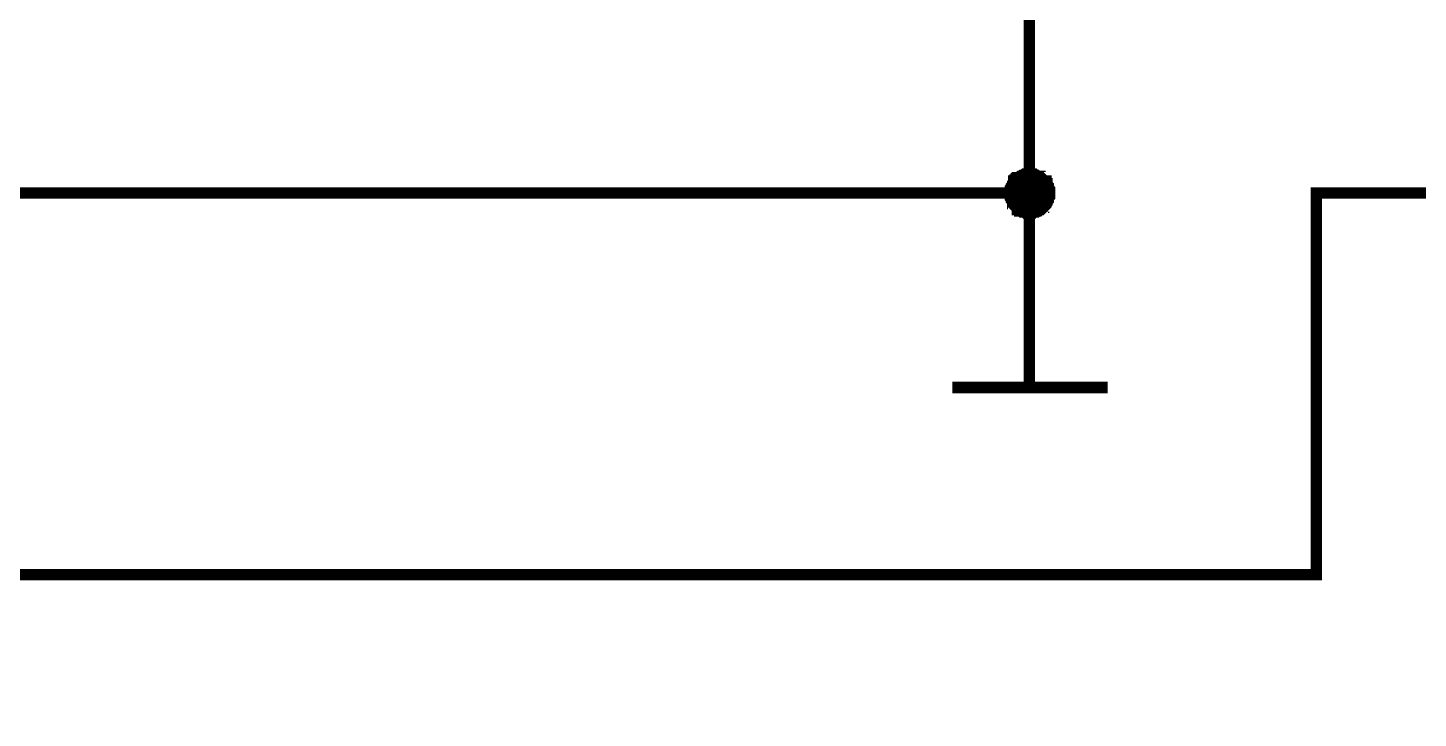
# Paper-space layout 'Layout1' of a CAD drawing. Extents: x -1 to 840, y -1 to 593.
# Drawn here: x 629.47 to 665.88, y 302.24 to 320.33 of the extents above; entities that cross this region are included whole.
import ezdxf

# ---------------------------------------------------------------- set-up
doc = ezdxf.new("R2010")
doc.units = 0
doc.header["$MEASUREMENT"] = 0
doc.layers.add('Sheet', color=255, linetype='CONTINUOUS')

psp = doc.layouts.get("Layout1")

# ---------------------------------------------------------------- linework, layer by layer
at = {"layer": 'Sheet', "color": 7}
for points, const_width in [([(645.698, 370.989), (655.698, 370.989), (655.698, 345.98), (655.698, 316.001)], 0.3), ([(583.213, 350.982), (578.244, 350.982), (578.244, 316.001), (655.698, 316.001)], 0.3), ([(655.201, 316.001), (655.201, 316.032), (655.201, 316.063), (655.201, 316.063), (655.201, 316.094), (655.201, 316.125), (655.232, 316.156), (655.232, 316.187), (655.232, 316.187), (655.263, 316.218), (655.263, 316.249), (655.263, 316.249), (655.294, 316.28), (655.294, 316.311), (655.325, 316.311), (655.325, 316.342), (655.356, 316.342), (655.356, 316.373), (655.387, 316.373), (655.387, 316.404), (655.418, 316.404), (655.449, 316.435), (655.449, 316.435), (655.48, 316.435), (655.511, 316.467), (655.511, 316.467), (655.542, 316.467), (655.574, 316.498), (655.605, 316.498), (655.636, 316.498), (655.636, 316.498), (655.667, 316.498), (655.698, 316.498)], 0.3), ([(655.201, 316.001), (655.201, 316.032), (655.201, 316.063), (655.201, 316.063), (655.201, 316.094), (655.201, 316.125), (655.232, 316.156), (655.232, 316.187), (655.232, 316.187), (655.263, 316.218), (655.263, 316.249), (655.263, 316.249), (655.294, 316.28), (655.294, 316.311), (655.325, 316.311), (655.325, 316.342), (655.356, 316.342), (655.356, 316.373), (655.387, 316.373), (655.387, 316.404), (655.418, 316.404), (655.449, 316.435), (655.449, 316.435), (655.48, 316.435), (655.511, 316.467), (655.511, 316.467), (655.542, 316.467), (655.574, 316.498), (655.605, 316.498), (655.636, 316.498), (655.636, 316.498), (655.667, 316.498), (655.698, 316.498)], 0.3), ([(655.201, 316.001), (655.201, 316.032), (655.201, 316.063), (655.201, 316.063), (655.201, 316.094), (655.201, 316.125), (655.232, 316.156), (655.232, 316.187), (655.232, 316.187), (655.263, 316.218), (655.263, 316.249), (655.263, 316.249), (655.294, 316.28), (655.294, 316.311), (655.325, 316.311), (655.325, 316.342), (655.356, 316.342), (655.356, 316.373), (655.387, 316.373), (655.387, 316.404), (655.418, 316.404), (655.449, 316.435), (655.449, 316.435), (655.48, 316.435), (655.511, 316.467), (655.511, 316.467), (655.542, 316.467), (655.574, 316.498), (655.605, 316.498), (655.636, 316.498), (655.636, 316.498), (655.667, 316.498), (655.698, 316.498)], 0.3), ([(655.201, 316.001), (655.201, 316.032), (655.201, 316.063), (655.201, 316.063), (655.201, 316.094), (655.201, 316.125), (655.232, 316.156), (655.232, 316.187), (655.232, 316.187), (655.263, 316.218), (655.263, 316.249), (655.263, 316.249), (655.294, 316.28), (655.294, 316.311), (655.325, 316.311), (655.325, 316.342), (655.356, 316.342), (655.356, 316.373), (655.387, 316.373), (655.387, 316.404), (655.418, 316.404), (655.449, 316.435), (655.449, 316.435), (655.48, 316.435), (655.511, 316.467), (655.511, 316.467), (655.542, 316.467), (655.574, 316.498), (655.605, 316.498), (655.636, 316.498), (655.636, 316.498), (655.667, 316.498), (655.698, 316.498)], 0.3), ([(655.201, 316.001), (655.201, 316.032), (655.201, 316.063), (655.201, 316.063), (655.201, 316.094), (655.201, 316.125), (655.232, 316.156), (655.232, 316.187), (655.232, 316.187), (655.263, 316.218), (655.263, 316.249), (655.263, 316.249), (655.294, 316.28), (655.294, 316.311), (655.325, 316.311), (655.325, 316.342), (655.356, 316.342), (655.356, 316.373), (655.387, 316.373), (655.387, 316.404), (655.418, 316.404), (655.449, 316.435), (655.449, 316.435), (655.48, 316.435), (655.511, 316.467), (655.511, 316.467), (655.542, 316.467), (655.574, 316.498), (655.605, 316.498), (655.636, 316.498), (655.636, 316.498), (655.667, 316.498), (655.698, 316.498)], 0.3), ([(655.201, 316.001), (655.201, 316.032), (655.201, 316.063), (655.201, 316.063), (655.201, 316.094), (655.201, 316.125), (655.232, 316.156), (655.232, 316.187), (655.232, 316.187), (655.263, 316.218), (655.263, 316.249), (655.263, 316.249), (655.294, 316.28), (655.294, 316.311), (655.325, 316.311), (655.325, 316.342), (655.356, 316.342), (655.356, 316.373), (655.387, 316.373), (655.387, 316.404), (655.418, 316.404), (655.449, 316.435), (655.449, 316.435), (655.48, 316.435), (655.511, 316.467), (655.511, 316.467), (655.542, 316.467), (655.574, 316.498), (655.605, 316.498), (655.636, 316.498), (655.636, 316.498), (655.667, 316.498), (655.698, 316.498)], 0.3), ([(655.201, 316.001), (655.201, 316.032), (655.201, 316.063), (655.201, 316.063), (655.201, 316.094), (655.201, 316.125), (655.232, 316.156), (655.232, 316.187), (655.232, 316.187), (655.263, 316.218), (655.263, 316.249), (655.263, 316.249), (655.294, 316.28), (655.294, 316.311), (655.325, 316.311), (655.325, 316.342), (655.356, 316.342), (655.356, 316.373), (655.387, 316.373), (655.387, 316.404), (655.418, 316.404), (655.449, 316.435), (655.449, 316.435), (655.48, 316.435), (655.511, 316.467), (655.511, 316.467), (655.542, 316.467), (655.574, 316.498), (655.605, 316.498), (655.636, 316.498), (655.636, 316.498), (655.667, 316.498), (655.698, 316.498)], 0.0991), ([(655.201, 316.001), (655.201, 316.032), (655.201, 316.063), (655.201, 316.063), (655.201, 316.094), (655.201, 316.125), (655.232, 316.156), (655.232, 316.187), (655.232, 316.187), (655.263, 316.218), (655.263, 316.249), (655.263, 316.249), (655.294, 316.28), (655.294, 316.311), (655.325, 316.311), (655.325, 316.342), (655.356, 316.342), (655.356, 316.373), (655.387, 316.373), (655.387, 316.404), (655.418, 316.404), (655.449, 316.435), (655.449, 316.435), (655.48, 316.435), (655.511, 316.467), (655.511, 316.467), (655.542, 316.467), (655.574, 316.498), (655.605, 316.498), (655.636, 316.498), (655.636, 316.498), (655.667, 316.498), (655.698, 316.498)], 0.0991), ([(655.201, 316.001), (655.201, 316.032), (655.201, 316.063), (655.201, 316.063), (655.201, 316.094), (655.201, 316.125), (655.232, 316.156), (655.232, 316.187), (655.232, 316.187), (655.263, 316.218), (655.263, 316.249), (655.263, 316.249), (655.294, 316.28), (655.294, 316.311), (655.325, 316.311), (655.325, 316.342), (655.356, 316.342), (655.356, 316.373), (655.387, 316.373), (655.387, 316.404), (655.418, 316.404), (655.449, 316.435), (655.449, 316.435), (655.48, 316.435), (655.511, 316.467), (655.511, 316.467), (655.542, 316.467), (655.574, 316.498), (655.605, 316.498), (655.636, 316.498), (655.636, 316.498), (655.667, 316.498), (655.698, 316.498)], 0.0991), ([(655.201, 316.001), (655.201, 316.032), (655.201, 316.063), (655.201, 316.063), (655.201, 316.094), (655.201, 316.125), (655.232, 316.156), (655.232, 316.187), (655.232, 316.187), (655.263, 316.218), (655.263, 316.249), (655.263, 316.249), (655.294, 316.28), (655.294, 316.311), (655.325, 316.311), (655.325, 316.342), (655.356, 316.342), (655.356, 316.373), (655.387, 316.373), (655.387, 316.404), (655.418, 316.404), (655.449, 316.435), (655.449, 316.435), (655.48, 316.435), (655.511, 316.467), (655.511, 316.467), (655.542, 316.467), (655.574, 316.498), (655.605, 316.498), (655.636, 316.498), (655.636, 316.498), (655.667, 316.498), (655.698, 316.498)], 0.0991), ([(655.201, 316.001), (655.201, 316.032), (655.201, 316.063), (655.201, 316.063), (655.201, 316.094), (655.201, 316.125), (655.232, 316.156), (655.232, 316.187), (655.232, 316.187), (655.263, 316.218), (655.263, 316.249), (655.263, 316.249), (655.294, 316.28), (655.294, 316.311), (655.325, 316.311), (655.325, 316.342), (655.356, 316.342), (655.356, 316.373), (655.387, 316.373), (655.387, 316.404), (655.418, 316.404), (655.449, 316.435), (655.449, 316.435), (655.48, 316.435), (655.511, 316.467), (655.511, 316.467), (655.542, 316.467), (655.574, 316.498), (655.605, 316.498), (655.636, 316.498), (655.636, 316.498), (655.667, 316.498), (655.698, 316.498)], 0.0991), ([(655.201, 316.001), (655.201, 316.032), (655.201, 316.063), (655.201, 316.063), (655.201, 316.094), (655.201, 316.125), (655.232, 316.156), (655.232, 316.187), (655.232, 316.187), (655.263, 316.218), (655.263, 316.249), (655.263, 316.249), (655.294, 316.28), (655.294, 316.311), (655.325, 316.311), (655.325, 316.342), (655.356, 316.342), (655.356, 316.373), (655.387, 316.373), (655.387, 316.404), (655.418, 316.404), (655.449, 316.435), (655.449, 316.435), (655.48, 316.435), (655.511, 316.467), (655.511, 316.467), (655.542, 316.467), (655.574, 316.498), (655.605, 316.498), (655.636, 316.498), (655.636, 316.498), (655.667, 316.498), (655.698, 316.498)], 0.0991), ([(655.698, 316.498), (655.698, 316.498)], 0.3), ([(655.698, 316.498), (655.729, 316.498), (655.76, 316.498), (655.76, 316.498), (655.791, 316.498), (655.822, 316.498), (655.853, 316.467), (655.884, 316.467), (655.884, 316.467), (655.915, 316.435), (655.946, 316.435), (655.977, 316.435), (655.977, 316.404), (656.008, 316.404), (656.039, 316.373), (656.039, 316.373), (656.07, 316.342), (656.07, 316.342), (656.101, 316.311), (656.133, 316.311), (656.133, 316.28), (656.133, 316.249), (656.164, 316.249), (656.164, 316.218), (656.195, 316.187), (656.195, 316.187), (656.195, 316.156), (656.195, 316.125), (656.226, 316.094), (656.226, 316.063), (656.226, 316.063), (656.226, 316.032), (656.226, 316.001)], 0.3), ([(655.698, 316.498), (655.698, 316.498)], 0.3), ([(655.698, 316.498), (655.729, 316.498), (655.76, 316.498), (655.76, 316.498), (655.791, 316.498), (655.822, 316.498), (655.853, 316.467), (655.884, 316.467), (655.884, 316.467), (655.915, 316.435), (655.946, 316.435), (655.977, 316.435), (655.977, 316.404), (656.008, 316.404), (656.039, 316.373), (656.039, 316.373), (656.07, 316.342), (656.07, 316.342), (656.101, 316.311), (656.133, 316.311), (656.133, 316.28), (656.133, 316.249), (656.164, 316.249), (656.164, 316.218), (656.195, 316.187), (656.195, 316.187), (656.195, 316.156), (656.195, 316.125), (656.226, 316.094), (656.226, 316.063), (656.226, 316.063), (656.226, 316.032), (656.226, 316.001)], 0.3), ([(655.698, 316.498), (655.698, 316.498)], 0.3), ([(655.698, 316.498), (655.729, 316.498), (655.76, 316.498), (655.76, 316.498), (655.791, 316.498), (655.822, 316.498), (655.853, 316.467), (655.884, 316.467), (655.884, 316.467), (655.915, 316.435), (655.946, 316.435), (655.977, 316.435), (655.977, 316.404), (656.008, 316.404), (656.039, 316.373), (656.039, 316.373), (656.07, 316.342), (656.07, 316.342), (656.101, 316.311), (656.133, 316.311), (656.133, 316.28), (656.133, 316.249), (656.164, 316.249), (656.164, 316.218), (656.195, 316.187), (656.195, 316.187), (656.195, 316.156), (656.195, 316.125), (656.226, 316.094), (656.226, 316.063), (656.226, 316.063), (656.226, 316.032), (656.226, 316.001)], 0.3), ([(655.698, 316.498), (655.698, 316.498)], 0.3), ([(655.698, 316.498), (655.729, 316.498), (655.76, 316.498), (655.76, 316.498), (655.791, 316.498), (655.822, 316.498), (655.853, 316.467), (655.884, 316.467), (655.884, 316.467), (655.915, 316.435), (655.946, 316.435), (655.977, 316.435), (655.977, 316.404), (656.008, 316.404), (656.039, 316.373), (656.039, 316.373), (656.07, 316.342), (656.07, 316.342), (656.101, 316.311), (656.133, 316.311), (656.133, 316.28), (656.133, 316.249), (656.164, 316.249), (656.164, 316.218), (656.195, 316.187), (656.195, 316.187), (656.195, 316.156), (656.195, 316.125), (656.226, 316.094), (656.226, 316.063), (656.226, 316.063), (656.226, 316.032), (656.226, 316.001)], 0.3), ([(655.698, 316.498), (655.698, 316.498)], 0.3), ([(655.698, 316.498), (655.729, 316.498), (655.76, 316.498), (655.76, 316.498), (655.791, 316.498), (655.822, 316.498), (655.853, 316.467), (655.884, 316.467), (655.884, 316.467), (655.915, 316.435), (655.946, 316.435), (655.977, 316.435), (655.977, 316.404), (656.008, 316.404), (656.039, 316.373), (656.039, 316.373), (656.07, 316.342), (656.07, 316.342), (656.101, 316.311), (656.133, 316.311), (656.133, 316.28), (656.133, 316.249), (656.164, 316.249), (656.164, 316.218), (656.195, 316.187), (656.195, 316.187), (656.195, 316.156), (656.195, 316.125), (656.226, 316.094), (656.226, 316.063), (656.226, 316.063), (656.226, 316.032), (656.226, 316.001)], 0.3), ([(655.698, 316.498), (655.698, 316.498)], 0.3), ([(655.698, 316.498), (655.729, 316.498), (655.76, 316.498), (655.76, 316.498), (655.791, 316.498), (655.822, 316.498), (655.853, 316.467), (655.884, 316.467), (655.884, 316.467), (655.915, 316.435), (655.946, 316.435), (655.977, 316.435), (655.977, 316.404), (656.008, 316.404), (656.039, 316.373), (656.039, 316.373), (656.07, 316.342), (656.07, 316.342), (656.101, 316.311), (656.133, 316.311), (656.133, 316.28), (656.133, 316.249), (656.164, 316.249), (656.164, 316.218), (656.195, 316.187), (656.195, 316.187), (656.195, 316.156), (656.195, 316.125), (656.226, 316.094), (656.226, 316.063), (656.226, 316.063), (656.226, 316.032), (656.226, 316.001)], 0.3), ([(655.698, 316.498), (655.698, 316.498)], 0.0991), ([(655.698, 316.498), (655.729, 316.498), (655.76, 316.498), (655.76, 316.498), (655.791, 316.498), (655.822, 316.498), (655.853, 316.467), (655.884, 316.467), (655.884, 316.467), (655.915, 316.435), (655.946, 316.435), (655.977, 316.435), (655.977, 316.404), (656.008, 316.404), (656.039, 316.373), (656.039, 316.373), (656.07, 316.342), (656.07, 316.342), (656.101, 316.311), (656.133, 316.311), (656.133, 316.28), (656.133, 316.249), (656.164, 316.249), (656.164, 316.218), (656.195, 316.187), (656.195, 316.187), (656.195, 316.156), (656.195, 316.125), (656.226, 316.094), (656.226, 316.063), (656.226, 316.063), (656.226, 316.032), (656.226, 316.001)], 0.0991), ([(655.698, 316.498), (655.698, 316.498)], 0.0991), ([(655.698, 316.498), (655.729, 316.498), (655.76, 316.498), (655.76, 316.498), (655.791, 316.498), (655.822, 316.498), (655.853, 316.467), (655.884, 316.467), (655.884, 316.467), (655.915, 316.435), (655.946, 316.435), (655.977, 316.435), (655.977, 316.404), (656.008, 316.404), (656.039, 316.373), (656.039, 316.373), (656.07, 316.342), (656.07, 316.342), (656.101, 316.311), (656.133, 316.311), (656.133, 316.28), (656.133, 316.249), (656.164, 316.249), (656.164, 316.218), (656.195, 316.187), (656.195, 316.187), (656.195, 316.156), (656.195, 316.125), (656.226, 316.094), (656.226, 316.063), (656.226, 316.063), (656.226, 316.032), (656.226, 316.001)], 0.0991), ([(655.698, 316.498), (655.698, 316.498)], 0.0991), ([(655.698, 316.498), (655.729, 316.498), (655.76, 316.498), (655.76, 316.498), (655.791, 316.498), (655.822, 316.498), (655.853, 316.467), (655.884, 316.467), (655.884, 316.467), (655.915, 316.435), (655.946, 316.435), (655.977, 316.435), (655.977, 316.404), (656.008, 316.404), (656.039, 316.373), (656.039, 316.373), (656.07, 316.342), (656.07, 316.342), (656.101, 316.311), (656.133, 316.311), (656.133, 316.28), (656.133, 316.249), (656.164, 316.249), (656.164, 316.218), (656.195, 316.187), (656.195, 316.187), (656.195, 316.156), (656.195, 316.125), (656.226, 316.094), (656.226, 316.063), (656.226, 316.063), (656.226, 316.032), (656.226, 316.001)], 0.0991), ([(655.698, 316.498), (655.698, 316.498)], 0.0991), ([(655.698, 316.498), (655.729, 316.498), (655.76, 316.498), (655.76, 316.498), (655.791, 316.498), (655.822, 316.498), (655.853, 316.467), (655.884, 316.467), (655.884, 316.467), (655.915, 316.435), (655.946, 316.435), (655.977, 316.435), (655.977, 316.404), (656.008, 316.404), (656.039, 316.373), (656.039, 316.373), (656.07, 316.342), (656.07, 316.342), (656.101, 316.311), (656.133, 316.311), (656.133, 316.28), (656.133, 316.249), (656.164, 316.249), (656.164, 316.218), (656.195, 316.187), (656.195, 316.187), (656.195, 316.156), (656.195, 316.125), (656.226, 316.094), (656.226, 316.063), (656.226, 316.063), (656.226, 316.032), (656.226, 316.001)], 0.0991), ([(655.698, 316.498), (655.698, 316.498)], 0.0991), ([(655.698, 316.498), (655.729, 316.498), (655.76, 316.498), (655.76, 316.498), (655.791, 316.498), (655.822, 316.498), (655.853, 316.467), (655.884, 316.467), (655.884, 316.467), (655.915, 316.435), (655.946, 316.435), (655.977, 316.435), (655.977, 316.404), (656.008, 316.404), (656.039, 316.373), (656.039, 316.373), (656.07, 316.342), (656.07, 316.342), (656.101, 316.311), (656.133, 316.311), (656.133, 316.28), (656.133, 316.249), (656.164, 316.249), (656.164, 316.218), (656.195, 316.187), (656.195, 316.187), (656.195, 316.156), (656.195, 316.125), (656.226, 316.094), (656.226, 316.063), (656.226, 316.063), (656.226, 316.032), (656.226, 316.001)], 0.0991), ([(655.698, 316.498), (655.698, 316.498)], 0.0991), ([(655.698, 316.498), (655.729, 316.498), (655.76, 316.498), (655.76, 316.498), (655.791, 316.498), (655.822, 316.498), (655.853, 316.467), (655.884, 316.467), (655.884, 316.467), (655.915, 316.435), (655.946, 316.435), (655.977, 316.435), (655.977, 316.404), (656.008, 316.404), (656.039, 316.373), (656.039, 316.373), (656.07, 316.342), (656.07, 316.342), (656.101, 316.311), (656.133, 316.311), (656.133, 316.28), (656.133, 316.249), (656.164, 316.249), (656.164, 316.218), (656.195, 316.187), (656.195, 316.187), (656.195, 316.156), (656.195, 316.125), (656.226, 316.094), (656.226, 316.063), (656.226, 316.063), (656.226, 316.032), (656.226, 316.001)], 0.0991), ([(703.183, 316.001), (663.213, 316.001), (663.213, 305.997), (615.729, 305.997), (615.729, 255.979), (625.698, 255.979)], 0.3), ([(655.698, 315.472), (655.667, 315.472), (655.636, 315.472), (655.636, 315.472), (655.605, 315.472), (655.574, 315.503), (655.542, 315.503), (655.511, 315.503), (655.511, 315.503), (655.48, 315.535), (655.449, 315.535), (655.449, 315.566), (655.418, 315.566), (655.387, 315.566), (655.387, 315.597), (655.356, 315.628), (655.356, 315.628), (655.325, 315.659), (655.325, 315.659), (655.294, 315.69), (655.294, 315.721), (655.263, 315.721), (655.263, 315.752), (655.263, 315.783), (655.232, 315.814), (655.232, 315.814), (655.232, 315.845), (655.201, 315.876), (655.201, 315.907), (655.201, 315.938), (655.201, 315.938), (655.201, 315.969), (655.201, 316.001)], 0.3), ([(655.201, 316.001), (655.201, 316.001)], 0.3), ([(655.698, 315.472), (655.667, 315.472), (655.636, 315.472), (655.636, 315.472), (655.605, 315.472), (655.574, 315.503), (655.542, 315.503), (655.511, 315.503), (655.511, 315.503), (655.48, 315.535), (655.449, 315.535), (655.449, 315.566), (655.418, 315.566), (655.387, 315.566), (655.387, 315.597), (655.356, 315.628), (655.356, 315.628), (655.325, 315.659), (655.325, 315.659), (655.294, 315.69), (655.294, 315.721), (655.263, 315.721), (655.263, 315.752), (655.263, 315.783), (655.232, 315.814), (655.232, 315.814), (655.232, 315.845), (655.201, 315.876), (655.201, 315.907), (655.201, 315.938), (655.201, 315.938), (655.201, 315.969), (655.201, 316.001)], 0.3), ([(655.201, 316.001), (655.201, 316.001)], 0.3), ([(655.698, 315.472), (655.667, 315.472), (655.636, 315.472), (655.636, 315.472), (655.605, 315.472), (655.574, 315.503), (655.542, 315.503), (655.511, 315.503), (655.511, 315.503), (655.48, 315.535), (655.449, 315.535), (655.449, 315.566), (655.418, 315.566), (655.387, 315.566), (655.387, 315.597), (655.356, 315.628), (655.356, 315.628), (655.325, 315.659), (655.325, 315.659), (655.294, 315.69), (655.294, 315.721), (655.263, 315.721), (655.263, 315.752), (655.263, 315.783), (655.232, 315.814), (655.232, 315.814), (655.232, 315.845), (655.201, 315.876), (655.201, 315.907), (655.201, 315.938), (655.201, 315.938), (655.201, 315.969), (655.201, 316.001)], 0.3), ([(655.201, 316.001), (655.201, 316.001)], 0.3), ([(655.698, 315.472), (655.667, 315.472), (655.636, 315.472), (655.636, 315.472), (655.605, 315.472), (655.574, 315.503), (655.542, 315.503), (655.511, 315.503), (655.511, 315.503), (655.48, 315.535), (655.449, 315.535), (655.449, 315.566), (655.418, 315.566), (655.387, 315.566), (655.387, 315.597), (655.356, 315.628), (655.356, 315.628), (655.325, 315.659), (655.325, 315.659), (655.294, 315.69), (655.294, 315.721), (655.263, 315.721), (655.263, 315.752), (655.263, 315.783), (655.232, 315.814), (655.232, 315.814), (655.232, 315.845), (655.201, 315.876), (655.201, 315.907), (655.201, 315.938), (655.201, 315.938), (655.201, 315.969), (655.201, 316.001)], 0.3), ([(655.201, 316.001), (655.201, 316.001)], 0.3), ([(655.698, 315.472), (655.667, 315.472), (655.636, 315.472), (655.636, 315.472), (655.605, 315.472), (655.574, 315.503), (655.542, 315.503), (655.511, 315.503), (655.511, 315.503), (655.48, 315.535), (655.449, 315.535), (655.449, 315.566), (655.418, 315.566), (655.387, 315.566), (655.387, 315.597), (655.356, 315.628), (655.356, 315.628), (655.325, 315.659), (655.325, 315.659), (655.294, 315.69), (655.294, 315.721), (655.263, 315.721), (655.263, 315.752), (655.263, 315.783), (655.232, 315.814), (655.232, 315.814), (655.232, 315.845), (655.201, 315.876), (655.201, 315.907), (655.201, 315.938), (655.201, 315.938), (655.201, 315.969), (655.201, 316.001)], 0.3), ([(655.201, 316.001), (655.201, 316.001)], 0.3), ([(655.698, 315.472), (655.667, 315.472), (655.636, 315.472), (655.636, 315.472), (655.605, 315.472), (655.574, 315.503), (655.542, 315.503), (655.511, 315.503), (655.511, 315.503), (655.48, 315.535), (655.449, 315.535), (655.449, 315.566), (655.418, 315.566), (655.387, 315.566), (655.387, 315.597), (655.356, 315.628), (655.356, 315.628), (655.325, 315.659), (655.325, 315.659), (655.294, 315.69), (655.294, 315.721), (655.263, 315.721), (655.263, 315.752), (655.263, 315.783), (655.232, 315.814), (655.232, 315.814), (655.232, 315.845), (655.201, 315.876), (655.201, 315.907), (655.201, 315.938), (655.201, 315.938), (655.201, 315.969), (655.201, 316.001)], 0.3), ([(655.201, 316.001), (655.201, 316.001)], 0.3), ([(655.698, 315.472), (655.667, 315.472), (655.636, 315.472), (655.636, 315.472), (655.605, 315.472), (655.574, 315.503), (655.542, 315.503), (655.511, 315.503), (655.511, 315.503), (655.48, 315.535), (655.449, 315.535), (655.449, 315.566), (655.418, 315.566), (655.387, 315.566), (655.387, 315.597), (655.356, 315.628), (655.356, 315.628), (655.325, 315.659), (655.325, 315.659), (655.294, 315.69), (655.294, 315.721), (655.263, 315.721), (655.263, 315.752), (655.263, 315.783), (655.232, 315.814), (655.232, 315.814), (655.232, 315.845), (655.201, 315.876), (655.201, 315.907), (655.201, 315.938), (655.201, 315.938), (655.201, 315.969), (655.201, 316.001)], 0.0991), ([(655.201, 316.001), (655.201, 316.001)], 0.0991), ([(655.698, 315.472), (655.667, 315.472), (655.636, 315.472), (655.636, 315.472), (655.605, 315.472), (655.574, 315.503), (655.542, 315.503), (655.511, 315.503), (655.511, 315.503), (655.48, 315.535), (655.449, 315.535), (655.449, 315.566), (655.418, 315.566), (655.387, 315.566), (655.387, 315.597), (655.356, 315.628), (655.356, 315.628), (655.325, 315.659), (655.325, 315.659), (655.294, 315.69), (655.294, 315.721), (655.263, 315.721), (655.263, 315.752), (655.263, 315.783), (655.232, 315.814), (655.232, 315.814), (655.232, 315.845), (655.201, 315.876), (655.201, 315.907), (655.201, 315.938), (655.201, 315.938), (655.201, 315.969), (655.201, 316.001)], 0.0991), ([(655.201, 316.001), (655.201, 316.001)], 0.0991), ([(655.698, 315.472), (655.667, 315.472), (655.636, 315.472), (655.636, 315.472), (655.605, 315.472), (655.574, 315.503), (655.542, 315.503), (655.511, 315.503), (655.511, 315.503), (655.48, 315.535), (655.449, 315.535), (655.449, 315.566), (655.418, 315.566), (655.387, 315.566), (655.387, 315.597), (655.356, 315.628), (655.356, 315.628), (655.325, 315.659), (655.325, 315.659), (655.294, 315.69), (655.294, 315.721), (655.263, 315.721), (655.263, 315.752), (655.263, 315.783), (655.232, 315.814), (655.232, 315.814), (655.232, 315.845), (655.201, 315.876), (655.201, 315.907), (655.201, 315.938), (655.201, 315.938), (655.201, 315.969), (655.201, 316.001)], 0.0991), ([(655.201, 316.001), (655.201, 316.001)], 0.0991), ([(655.698, 315.472), (655.667, 315.472), (655.636, 315.472), (655.636, 315.472), (655.605, 315.472), (655.574, 315.503), (655.542, 315.503), (655.511, 315.503), (655.511, 315.503), (655.48, 315.535), (655.449, 315.535), (655.449, 315.566), (655.418, 315.566), (655.387, 315.566), (655.387, 315.597), (655.356, 315.628), (655.356, 315.628), (655.325, 315.659), (655.325, 315.659), (655.294, 315.69), (655.294, 315.721), (655.263, 315.721), (655.263, 315.752), (655.263, 315.783), (655.232, 315.814), (655.232, 315.814), (655.232, 315.845), (655.201, 315.876), (655.201, 315.907), (655.201, 315.938), (655.201, 315.938), (655.201, 315.969), (655.201, 316.001)], 0.0991), ([(655.201, 316.001), (655.201, 316.001)], 0.0991), ([(655.698, 315.472), (655.667, 315.472), (655.636, 315.472), (655.636, 315.472), (655.605, 315.472), (655.574, 315.503), (655.542, 315.503), (655.511, 315.503), (655.511, 315.503), (655.48, 315.535), (655.449, 315.535), (655.449, 315.566), (655.418, 315.566), (655.387, 315.566), (655.387, 315.597), (655.356, 315.628), (655.356, 315.628), (655.325, 315.659), (655.325, 315.659), (655.294, 315.69), (655.294, 315.721), (655.263, 315.721), (655.263, 315.752), (655.263, 315.783), (655.232, 315.814), (655.232, 315.814), (655.232, 315.845), (655.201, 315.876), (655.201, 315.907), (655.201, 315.938), (655.201, 315.938), (655.201, 315.969), (655.201, 316.001)], 0.0991), ([(655.201, 316.001), (655.201, 316.001)], 0.0991), ([(655.698, 315.472), (655.667, 315.472), (655.636, 315.472), (655.636, 315.472), (655.605, 315.472), (655.574, 315.503), (655.542, 315.503), (655.511, 315.503), (655.511, 315.503), (655.48, 315.535), (655.449, 315.535), (655.449, 315.566), (655.418, 315.566), (655.387, 315.566), (655.387, 315.597), (655.356, 315.628), (655.356, 315.628), (655.325, 315.659), (655.325, 315.659), (655.294, 315.69), (655.294, 315.721), (655.263, 315.721), (655.263, 315.752), (655.263, 315.783), (655.232, 315.814), (655.232, 315.814), (655.232, 315.845), (655.201, 315.876), (655.201, 315.907), (655.201, 315.938), (655.201, 315.938), (655.201, 315.969), (655.201, 316.001)], 0.0991), ([(655.201, 316.001), (655.201, 316.001)], 0.0991), ([(655.698, 316.001), (655.698, 310.906)], 0.3), ([(656.226, 316.001), (656.226, 315.969), (656.226, 315.938), (656.226, 315.938), (656.226, 315.907), (656.195, 315.876), (656.195, 315.845), (656.195, 315.814), (656.195, 315.814), (656.164, 315.783), (656.164, 315.752), (656.133, 315.721), (656.133, 315.721), (656.133, 315.69), (656.101, 315.659), (656.07, 315.659), (656.07, 315.628), (656.039, 315.628), (656.039, 315.597), (656.008, 315.566), (655.977, 315.566), (655.977, 315.566), (655.946, 315.535), (655.915, 315.535), (655.884, 315.503), (655.884, 315.503), (655.853, 315.503), (655.822, 315.503), (655.791, 315.472), (655.76, 315.472), (655.76, 315.472), (655.729, 315.472), (655.698, 315.472)], 0.3), ([(656.226, 316.001), (656.226, 315.969), (656.226, 315.938), (656.226, 315.938), (656.226, 315.907), (656.195, 315.876), (656.195, 315.845), (656.195, 315.814), (656.195, 315.814), (656.164, 315.783), (656.164, 315.752), (656.133, 315.721), (656.133, 315.721), (656.133, 315.69), (656.101, 315.659), (656.07, 315.659), (656.07, 315.628), (656.039, 315.628), (656.039, 315.597), (656.008, 315.566), (655.977, 315.566), (655.977, 315.566), (655.946, 315.535), (655.915, 315.535), (655.884, 315.503), (655.884, 315.503), (655.853, 315.503), (655.822, 315.503), (655.791, 315.472), (655.76, 315.472), (655.76, 315.472), (655.729, 315.472), (655.698, 315.472)], 0.3), ([(656.226, 316.001), (656.226, 315.969), (656.226, 315.938), (656.226, 315.938), (656.226, 315.907), (656.195, 315.876), (656.195, 315.845), (656.195, 315.814), (656.195, 315.814), (656.164, 315.783), (656.164, 315.752), (656.133, 315.721), (656.133, 315.721), (656.133, 315.69), (656.101, 315.659), (656.07, 315.659), (656.07, 315.628), (656.039, 315.628), (656.039, 315.597), (656.008, 315.566), (655.977, 315.566), (655.977, 315.566), (655.946, 315.535), (655.915, 315.535), (655.884, 315.503), (655.884, 315.503), (655.853, 315.503), (655.822, 315.503), (655.791, 315.472), (655.76, 315.472), (655.76, 315.472), (655.729, 315.472), (655.698, 315.472)], 0.3), ([(656.226, 316.001), (656.226, 315.969), (656.226, 315.938), (656.226, 315.938), (656.226, 315.907), (656.195, 315.876), (656.195, 315.845), (656.195, 315.814), (656.195, 315.814), (656.164, 315.783), (656.164, 315.752), (656.133, 315.721), (656.133, 315.721), (656.133, 315.69), (656.101, 315.659), (656.07, 315.659), (656.07, 315.628), (656.039, 315.628), (656.039, 315.597), (656.008, 315.566), (655.977, 315.566), (655.977, 315.566), (655.946, 315.535), (655.915, 315.535), (655.884, 315.503), (655.884, 315.503), (655.853, 315.503), (655.822, 315.503), (655.791, 315.472), (655.76, 315.472), (655.76, 315.472), (655.729, 315.472), (655.698, 315.472)], 0.3), ([(656.226, 316.001), (656.226, 315.969), (656.226, 315.938), (656.226, 315.938), (656.226, 315.907), (656.195, 315.876), (656.195, 315.845), (656.195, 315.814), (656.195, 315.814), (656.164, 315.783), (656.164, 315.752), (656.133, 315.721), (656.133, 315.721), (656.133, 315.69), (656.101, 315.659), (656.07, 315.659), (656.07, 315.628), (656.039, 315.628), (656.039, 315.597), (656.008, 315.566), (655.977, 315.566), (655.977, 315.566), (655.946, 315.535), (655.915, 315.535), (655.884, 315.503), (655.884, 315.503), (655.853, 315.503), (655.822, 315.503), (655.791, 315.472), (655.76, 315.472), (655.76, 315.472), (655.729, 315.472), (655.698, 315.472)], 0.3), ([(656.226, 316.001), (656.226, 315.969), (656.226, 315.938), (656.226, 315.938), (656.226, 315.907), (656.195, 315.876), (656.195, 315.845), (656.195, 315.814), (656.195, 315.814), (656.164, 315.783), (656.164, 315.752), (656.133, 315.721), (656.133, 315.721), (656.133, 315.69), (656.101, 315.659), (656.07, 315.659), (656.07, 315.628), (656.039, 315.628), (656.039, 315.597), (656.008, 315.566), (655.977, 315.566), (655.977, 315.566), (655.946, 315.535), (655.915, 315.535), (655.884, 315.503), (655.884, 315.503), (655.853, 315.503), (655.822, 315.503), (655.791, 315.472), (655.76, 315.472), (655.76, 315.472), (655.729, 315.472), (655.698, 315.472)], 0.3), ([(656.226, 316.001), (656.226, 315.969), (656.226, 315.938), (656.226, 315.938), (656.226, 315.907), (656.195, 315.876), (656.195, 315.845), (656.195, 315.814), (656.195, 315.814), (656.164, 315.783), (656.164, 315.752), (656.133, 315.721), (656.133, 315.721), (656.133, 315.69), (656.101, 315.659), (656.07, 315.659), (656.07, 315.628), (656.039, 315.628), (656.039, 315.597), (656.008, 315.566), (655.977, 315.566), (655.977, 315.566), (655.946, 315.535), (655.915, 315.535), (655.884, 315.503), (655.884, 315.503), (655.853, 315.503), (655.822, 315.503), (655.791, 315.472), (655.76, 315.472), (655.76, 315.472), (655.729, 315.472), (655.698, 315.472)], 0.0991), ([(656.226, 316.001), (656.226, 315.969), (656.226, 315.938), (656.226, 315.938), (656.226, 315.907), (656.195, 315.876), (656.195, 315.845), (656.195, 315.814), (656.195, 315.814), (656.164, 315.783), (656.164, 315.752), (656.133, 315.721), (656.133, 315.721), (656.133, 315.69), (656.101, 315.659), (656.07, 315.659), (656.07, 315.628), (656.039, 315.628), (656.039, 315.597), (656.008, 315.566), (655.977, 315.566), (655.977, 315.566), (655.946, 315.535), (655.915, 315.535), (655.884, 315.503), (655.884, 315.503), (655.853, 315.503), (655.822, 315.503), (655.791, 315.472), (655.76, 315.472), (655.76, 315.472), (655.729, 315.472), (655.698, 315.472)], 0.0991), ([(656.226, 316.001), (656.226, 315.969), (656.226, 315.938), (656.226, 315.938), (656.226, 315.907), (656.195, 315.876), (656.195, 315.845), (656.195, 315.814), (656.195, 315.814), (656.164, 315.783), (656.164, 315.752), (656.133, 315.721), (656.133, 315.721), (656.133, 315.69), (656.101, 315.659), (656.07, 315.659), (656.07, 315.628), (656.039, 315.628), (656.039, 315.597), (656.008, 315.566), (655.977, 315.566), (655.977, 315.566), (655.946, 315.535), (655.915, 315.535), (655.884, 315.503), (655.884, 315.503), (655.853, 315.503), (655.822, 315.503), (655.791, 315.472), (655.76, 315.472), (655.76, 315.472), (655.729, 315.472), (655.698, 315.472)], 0.0991), ([(656.226, 316.001), (656.226, 315.969), (656.226, 315.938), (656.226, 315.938), (656.226, 315.907), (656.195, 315.876), (656.195, 315.845), (656.195, 315.814), (656.195, 315.814), (656.164, 315.783), (656.164, 315.752), (656.133, 315.721), (656.133, 315.721), (656.133, 315.69), (656.101, 315.659), (656.07, 315.659), (656.07, 315.628), (656.039, 315.628), (656.039, 315.597), (656.008, 315.566), (655.977, 315.566), (655.977, 315.566), (655.946, 315.535), (655.915, 315.535), (655.884, 315.503), (655.884, 315.503), (655.853, 315.503), (655.822, 315.503), (655.791, 315.472), (655.76, 315.472), (655.76, 315.472), (655.729, 315.472), (655.698, 315.472)], 0.0991), ([(656.226, 316.001), (656.226, 315.969), (656.226, 315.938), (656.226, 315.938), (656.226, 315.907), (656.195, 315.876), (656.195, 315.845), (656.195, 315.814), (656.195, 315.814), (656.164, 315.783), (656.164, 315.752), (656.133, 315.721), (656.133, 315.721), (656.133, 315.69), (656.101, 315.659), (656.07, 315.659), (656.07, 315.628), (656.039, 315.628), (656.039, 315.597), (656.008, 315.566), (655.977, 315.566), (655.977, 315.566), (655.946, 315.535), (655.915, 315.535), (655.884, 315.503), (655.884, 315.503), (655.853, 315.503), (655.822, 315.503), (655.791, 315.472), (655.76, 315.472), (655.76, 315.472), (655.729, 315.472), (655.698, 315.472)], 0.0991), ([(656.226, 316.001), (656.226, 315.969), (656.226, 315.938), (656.226, 315.938), (656.226, 315.907), (656.195, 315.876), (656.195, 315.845), (656.195, 315.814), (656.195, 315.814), (656.164, 315.783), (656.164, 315.752), (656.133, 315.721), (656.133, 315.721), (656.133, 315.69), (656.101, 315.659), (656.07, 315.659), (656.07, 315.628), (656.039, 315.628), (656.039, 315.597), (656.008, 315.566), (655.977, 315.566), (655.977, 315.566), (655.946, 315.535), (655.915, 315.535), (655.884, 315.503), (655.884, 315.503), (655.853, 315.503), (655.822, 315.503), (655.791, 315.472), (655.76, 315.472), (655.76, 315.472), (655.729, 315.472), (655.698, 315.472)], 0.0991), ([(656.226, 316.001), (656.226, 316.001), (656.226, 316.001), (656.226, 316.001), (656.226, 316.001), (656.226, 316.001), (656.226, 316.001), (656.226, 316.001), (656.226, 316.001), (656.226, 316.001), (656.226, 316.001), (656.226, 316.001), (656.226, 316.001), (656.226, 316.001), (656.226, 316.001), (656.226, 316.001), (656.226, 316.001), (656.226, 316.001), (656.226, 316.001), (656.226, 316.001), (656.226, 316.001), (656.226, 316.001), (656.226, 316.001), (656.226, 316.001), (656.226, 316.001), (656.226, 316.001), (656.226, 316.001), (656.226, 316.001), (656.226, 316.001), (656.226, 316.001), (656.226, 316.001), (656.226, 316.001), (656.226, 316.001)], 0.3), ([(656.226, 316.001), (656.226, 316.001)], 0.3), ([(656.226, 316.001), (656.226, 316.001), (656.226, 316.001), (656.226, 316.001), (656.226, 316.001), (656.226, 316.001), (656.226, 316.001), (656.226, 316.001), (656.226, 316.001), (656.226, 316.001), (656.226, 316.001), (656.226, 316.001), (656.226, 316.001), (656.226, 316.001), (656.226, 316.001), (656.226, 316.001), (656.226, 316.001), (656.226, 316.001), (656.226, 316.001), (656.226, 316.001), (656.226, 316.001), (656.226, 316.001), (656.226, 316.001), (656.226, 316.001), (656.226, 316.001), (656.226, 316.001), (656.226, 316.001), (656.226, 316.001), (656.226, 316.001), (656.226, 316.001), (656.226, 316.001), (656.226, 316.001), (656.226, 316.001)], 0.3), ([(656.226, 316.001), (656.226, 316.001)], 0.3), ([(656.226, 316.001), (656.226, 316.001), (656.226, 316.001), (656.226, 316.001), (656.226, 316.001), (656.226, 316.001), (656.226, 316.001), (656.226, 316.001), (656.226, 316.001), (656.226, 316.001), (656.226, 316.001), (656.226, 316.001), (656.226, 316.001), (656.226, 316.001), (656.226, 316.001), (656.226, 316.001), (656.226, 316.001), (656.226, 316.001), (656.226, 316.001), (656.226, 316.001), (656.226, 316.001), (656.226, 316.001), (656.226, 316.001), (656.226, 316.001), (656.226, 316.001), (656.226, 316.001), (656.226, 316.001), (656.226, 316.001), (656.226, 316.001), (656.226, 316.001), (656.226, 316.001), (656.226, 316.001), (656.226, 316.001)], 0.3), ([(656.226, 316.001), (656.226, 316.001)], 0.3), ([(656.226, 316.001), (656.226, 316.001), (656.226, 316.001), (656.226, 316.001), (656.226, 316.001), (656.226, 316.001), (656.226, 316.001), (656.226, 316.001), (656.226, 316.001), (656.226, 316.001), (656.226, 316.001), (656.226, 316.001), (656.226, 316.001), (656.226, 316.001), (656.226, 316.001), (656.226, 316.001), (656.226, 316.001), (656.226, 316.001), (656.226, 316.001), (656.226, 316.001), (656.226, 316.001), (656.226, 316.001), (656.226, 316.001), (656.226, 316.001), (656.226, 316.001), (656.226, 316.001), (656.226, 316.001), (656.226, 316.001), (656.226, 316.001), (656.226, 316.001), (656.226, 316.001), (656.226, 316.001), (656.226, 316.001)], 0.3), ([(656.226, 316.001), (656.226, 316.001)], 0.3), ([(656.226, 316.001), (656.226, 316.001), (656.226, 316.001), (656.226, 316.001), (656.226, 316.001), (656.226, 316.001), (656.226, 316.001), (656.226, 316.001), (656.226, 316.001), (656.226, 316.001), (656.226, 316.001), (656.226, 316.001), (656.226, 316.001), (656.226, 316.001), (656.226, 316.001), (656.226, 316.001), (656.226, 316.001), (656.226, 316.001), (656.226, 316.001), (656.226, 316.001), (656.226, 316.001), (656.226, 316.001), (656.226, 316.001), (656.226, 316.001), (656.226, 316.001), (656.226, 316.001), (656.226, 316.001), (656.226, 316.001), (656.226, 316.001), (656.226, 316.001), (656.226, 316.001), (656.226, 316.001), (656.226, 316.001)], 0.3), ([(656.226, 316.001), (656.226, 316.001)], 0.3), ([(656.226, 316.001), (656.226, 316.001), (656.226, 316.001), (656.226, 316.001), (656.226, 316.001), (656.226, 316.001), (656.226, 316.001), (656.226, 316.001), (656.226, 316.001), (656.226, 316.001), (656.226, 316.001), (656.226, 316.001), (656.226, 316.001), (656.226, 316.001), (656.226, 316.001), (656.226, 316.001), (656.226, 316.001), (656.226, 316.001), (656.226, 316.001), (656.226, 316.001), (656.226, 316.001), (656.226, 316.001), (656.226, 316.001), (656.226, 316.001), (656.226, 316.001), (656.226, 316.001), (656.226, 316.001), (656.226, 316.001), (656.226, 316.001), (656.226, 316.001), (656.226, 316.001), (656.226, 316.001), (656.226, 316.001)], 0.3), ([(656.226, 316.001), (656.226, 316.001)], 0.3), ([(656.226, 316.001), (656.226, 316.001), (656.226, 316.001), (656.226, 316.001), (656.226, 316.001), (656.226, 316.001), (656.226, 316.001), (656.226, 316.001), (656.226, 316.001), (656.226, 316.001), (656.226, 316.001), (656.226, 316.001), (656.226, 316.001), (656.226, 316.001), (656.226, 316.001), (656.226, 316.001), (656.226, 316.001), (656.226, 316.001), (656.226, 316.001), (656.226, 316.001), (656.226, 316.001), (656.226, 316.001), (656.226, 316.001), (656.226, 316.001), (656.226, 316.001), (656.226, 316.001), (656.226, 316.001), (656.226, 316.001), (656.226, 316.001), (656.226, 316.001), (656.226, 316.001), (656.226, 316.001), (656.226, 316.001)], 0.0991), ([(656.226, 316.001), (656.226, 316.001)], 0.0991), ([(656.226, 316.001), (656.226, 316.001), (656.226, 316.001), (656.226, 316.001), (656.226, 316.001), (656.226, 316.001), (656.226, 316.001), (656.226, 316.001), (656.226, 316.001), (656.226, 316.001), (656.226, 316.001), (656.226, 316.001), (656.226, 316.001), (656.226, 316.001), (656.226, 316.001), (656.226, 316.001), (656.226, 316.001), (656.226, 316.001), (656.226, 316.001), (656.226, 316.001), (656.226, 316.001), (656.226, 316.001), (656.226, 316.001), (656.226, 316.001), (656.226, 316.001), (656.226, 316.001), (656.226, 316.001), (656.226, 316.001), (656.226, 316.001), (656.226, 316.001), (656.226, 316.001), (656.226, 316.001), (656.226, 316.001)], 0.0991), ([(656.226, 316.001), (656.226, 316.001)], 0.0991), ([(656.226, 316.001), (656.226, 316.001), (656.226, 316.001), (656.226, 316.001), (656.226, 316.001), (656.226, 316.001), (656.226, 316.001), (656.226, 316.001), (656.226, 316.001), (656.226, 316.001), (656.226, 316.001), (656.226, 316.001), (656.226, 316.001), (656.226, 316.001), (656.226, 316.001), (656.226, 316.001), (656.226, 316.001), (656.226, 316.001), (656.226, 316.001), (656.226, 316.001), (656.226, 316.001), (656.226, 316.001), (656.226, 316.001), (656.226, 316.001), (656.226, 316.001), (656.226, 316.001), (656.226, 316.001), (656.226, 316.001), (656.226, 316.001), (656.226, 316.001), (656.226, 316.001), (656.226, 316.001), (656.226, 316.001)], 0.0991), ([(656.226, 316.001), (656.226, 316.001)], 0.0991), ([(656.226, 316.001), (656.226, 316.001), (656.226, 316.001), (656.226, 316.001), (656.226, 316.001), (656.226, 316.001), (656.226, 316.001), (656.226, 316.001), (656.226, 316.001), (656.226, 316.001), (656.226, 316.001), (656.226, 316.001), (656.226, 316.001), (656.226, 316.001), (656.226, 316.001), (656.226, 316.001), (656.226, 316.001), (656.226, 316.001), (656.226, 316.001), (656.226, 316.001), (656.226, 316.001), (656.226, 316.001), (656.226, 316.001), (656.226, 316.001), (656.226, 316.001), (656.226, 316.001), (656.226, 316.001), (656.226, 316.001), (656.226, 316.001), (656.226, 316.001), (656.226, 316.001), (656.226, 316.001), (656.226, 316.001)], 0.0991), ([(656.226, 316.001), (656.226, 316.001)], 0.0991), ([(656.226, 316.001), (656.226, 316.001), (656.226, 316.001), (656.226, 316.001), (656.226, 316.001), (656.226, 316.001), (656.226, 316.001), (656.226, 316.001), (656.226, 316.001), (656.226, 316.001), (656.226, 316.001), (656.226, 316.001), (656.226, 316.001), (656.226, 316.001), (656.226, 316.001), (656.226, 316.001), (656.226, 316.001), (656.226, 316.001), (656.226, 316.001), (656.226, 316.001), (656.226, 316.001), (656.226, 316.001), (656.226, 316.001), (656.226, 316.001), (656.226, 316.001), (656.226, 316.001), (656.226, 316.001), (656.226, 316.001), (656.226, 316.001), (656.226, 316.001), (656.226, 316.001), (656.226, 316.001), (656.226, 316.001)], 0.0991), ([(656.226, 316.001), (656.226, 316.001)], 0.0991), ([(656.226, 316.001), (656.226, 316.001), (656.226, 316.001), (656.226, 316.001), (656.226, 316.001), (656.226, 316.001), (656.226, 316.001), (656.226, 316.001), (656.226, 316.001), (656.226, 316.001), (656.226, 316.001), (656.226, 316.001), (656.226, 316.001), (656.226, 316.001), (656.226, 316.001), (656.226, 316.001), (656.226, 316.001), (656.226, 316.001), (656.226, 316.001), (656.226, 316.001), (656.226, 316.001), (656.226, 316.001), (656.226, 316.001), (656.226, 316.001), (656.226, 316.001), (656.226, 316.001), (656.226, 316.001), (656.226, 316.001), (656.226, 316.001), (656.226, 316.001), (656.226, 316.001), (656.226, 316.001), (656.226, 316.001)], 0.0991), ([(656.226, 316.001), (656.226, 316.001)], 0.0991), ([(653.679, 310.906), (657.747, 310.906)], 0.3)]:
    psp.add_lwpolyline(points, dxfattribs=dict(at, const_width=const_width))
at = {"layer": 'Sheet', "color": 7, "const_width": 0.508}
psp.add_lwpolyline([(655.517, 316.003, 1), (656.025, 316.003, 1)], format="xyb", close=True, dxfattribs=at)

doc.saveas('drawing.dxf')
